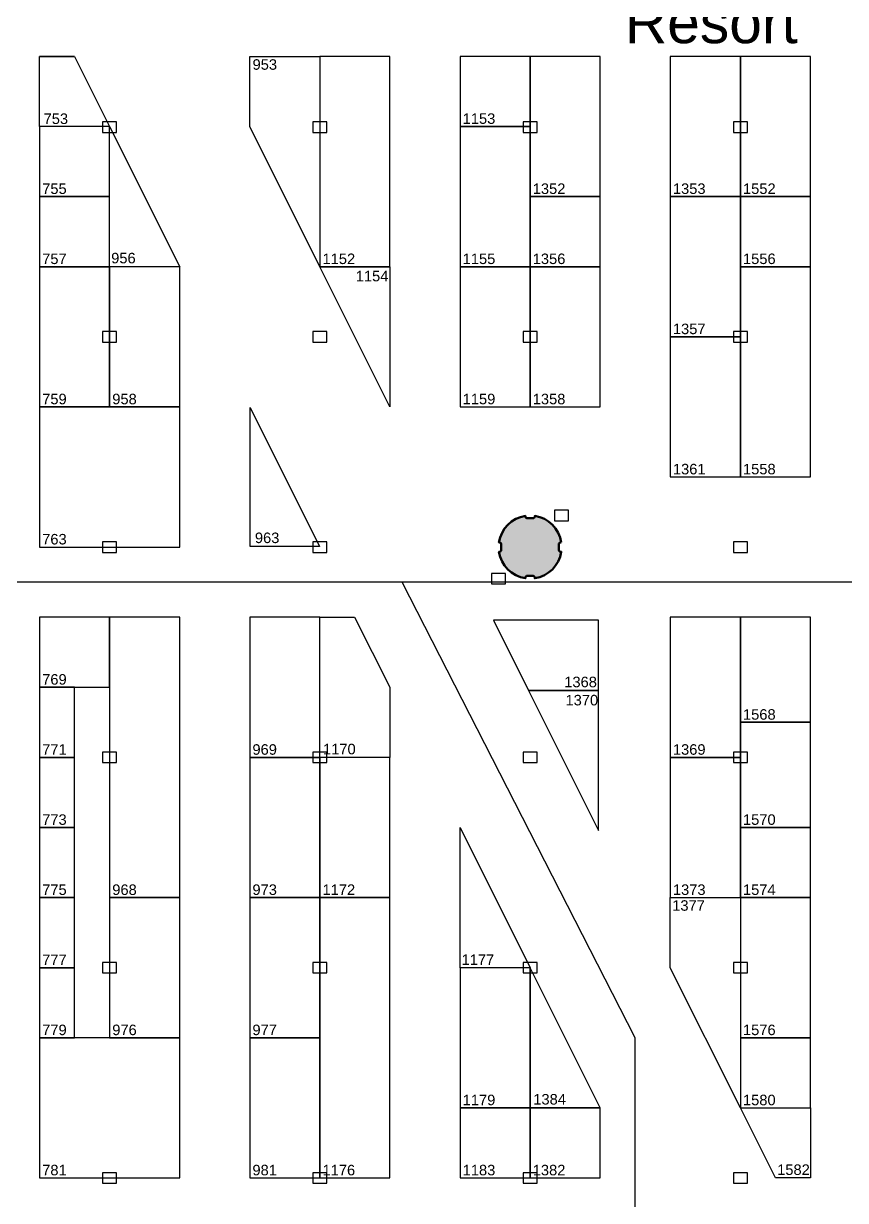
# Model space of a CAD drawing. Extents: x -2543 to 6312, y -522 to 14878.
# Drawn here: x 1053 to 2460, y 7281 to 9296 of the extents above; entities that cross this region are included whole.
import ezdxf

# ---------------------------------------------------------------- set-up
doc = ezdxf.new("R2010")
doc.units = 0
doc.header["$LTSCALE"] = 5000
for name, color, linetype in [('BoothNumber', 7, 'Continuous'), ('BoothOutLine', 7, 'Continuous'), ('DRAWINGLAYER', 7, 'Continuous'), ('show_xref', 7, 'Continuous')]:
    doc.layers.add(name, color=color, linetype=linetype)
doc.layers.add('OCCC Phase V$0$2020sc01$0$L01-west$0$S-CONC-COLS', color=7, linetype='Continuous', lineweight=50)
doc.layers.add('OCCC Phase V$0$2020sc01$0$L01-west$0$S-CONC-SHAD', color=253, linetype='Continuous', lineweight=20)
doc.styles.add('Arial&EBMS', font='Arial', dxfattribs={"height": 1})
doc.styles.add('Arial&EBMS&B', font='Arial', dxfattribs={"height": 1})

# ---------------------------------------------------------------- blocks, each defined once
blk = doc.blocks.new('OCCC Phase V$0$2020sc01$0$L01-west$0$c9')
at = {"layer": 'OCCC Phase V$0$2020sc01$0$L01-west$0$S-CONC-SHAD'}
h = blk.add_hatch(color=256, dxfattribs=at)
edge = h.paths.add_edge_path()
edge.add_arc((0, 0), 54, 8.5196, 81.4804)
edge.add_line((8, 53.4), (8, 51.4))
edge.add_line((8, 51.4), (6, 49.4))
edge.add_line((6, 49.4), (-6, 49.4))
edge.add_line((-6, 49.4), (-8, 51.4))
edge.add_line((-8, 51.4), (-8, 53.4))
edge.add_arc((0, 0), 54, 98.5196, 171.4804)
edge.add_line((-53.4, 8), (-51.4, 8))
edge.add_line((-51.4, 8), (-49.4, 6))
edge.add_line((-49.4, 6), (-49.4, -6))
edge.add_line((-49.4, -6), (-51.4, -8))
edge.add_line((-51.4, -8), (-53.4, -8))
edge.add_arc((0, 0), 54, 188.5196, 261.4804)
edge.add_line((-8, -53.4), (-8, -51.4))
edge.add_line((-8, -51.4), (-6, -49.4))
edge.add_line((-6, -49.4), (6, -49.4))
edge.add_line((6, -49.4), (8, -51.4))
edge.add_line((8, -51.4), (8, -53.4))
edge.add_arc((0, 0), 54, 278.5196, 351.4804)
edge.add_line((53.4, -8), (51.4, -8))
edge.add_line((51.4, -8), (49.4, -6))
edge.add_line((49.4, -6), (49.4, 6))
edge.add_line((49.4, 6), (51.4, 8))
edge.add_line((51.4, 8), (53.4, 8))
at = {"layer": 'OCCC Phase V$0$2020sc01$0$L01-west$0$S-CONC-COLS'}
blk.add_lwpolyline([(53.4, 8), (51.4, 8), (49.4, 6), (49.4, -6), (51.4, -8), (53.4, -8, -0.329561), (8, -53.4), (8, -51.4), (6, -49.4), (-6, -49.4), (-8, -51.4), (-8, -53.4, -0.329561), (-53.4, -8), (-51.4, -8), (-49.4, -6), (-49.4, 6), (-51.4, 8), (-53.4, 8, -0.329561), (-8, 53.4), (-8, 51.4), (-6, 49.4), (6, 49.4), (8, 51.4), (8, 53.4, -0.329561)], format="xyb", close=True, dxfattribs=at)
blk = doc.blocks.new('FACILITY_X0000198')
at = {"layer": 'show_xref', "color": 0}
for p, q in [((1212, 9127.8), (1188, 9127.8)), ((1188, 9127.8), (1188, 9109.8)), ((1212, 9109.8), (1212, 9127.8)), ((1212, 9127.8), (1212, 9127.8)), ((1572, 9127.8), (1548, 9127.8)), ((1548, 9127.8), (1548, 9109.8)), ((1572, 9109.8), (1572, 9127.8)), ((1572, 9127.8), (1572, 9127.8)), ((1932, 9127.8), (1908, 9127.8)), ((1908, 9127.8), (1908, 9109.8)), ((1932, 9109.8), (1932, 9127.8)), ((1932, 9127.8), (1932, 9127.8)), ((2292, 9127.8), (2268, 9127.8)), ((2268, 9127.8), (2268, 9109.8)), ((2292, 9109.8), (2292, 9127.8)), ((2292, 9127.8), (2292, 9127.8)), ((1188, 9109.8), (1212, 9109.8)), ((1548, 9109.8), (1572, 9109.8)), ((1908, 9109.8), (1932, 9109.8)), ((2268, 9109.8), (2292, 9109.8)), ((1212, 8769), (1188, 8769)), ((1188, 8769), (1188, 8751)), ((1212, 8751), (1212, 8769)), ((1212, 8769), (1212, 8769)), ((1572, 8769), (1548, 8769)), ((1548, 8769), (1548, 8751)), ((1572, 8751), (1572, 8769)), ((1572, 8769), (1572, 8769)), ((1932, 8769), (1908, 8769)), ((1908, 8769), (1908, 8751)), ((1932, 8751), (1932, 8769)), ((1932, 8769), (1932, 8769)), ((2292, 8769), (2268, 8769)), ((2268, 8769), (2268, 8751)), ((2292, 8751), (2292, 8769)), ((2292, 8769), (2292, 8769)), ((1188, 8751), (1212, 8751)), ((1548, 8751), (1572, 8751)), ((1908, 8751), (1932, 8751)), ((2268, 8751), (2292, 8751)), ((1986, 8463), (1962, 8463)), ((1962, 8463), (1962, 8445)), ((1986, 8445), (1986, 8463)), ((1986, 8463), (1986, 8463)), ((1962, 8445), (1986, 8445)), ((1212, 8409), (1188, 8409)), ((1188, 8409), (1188, 8391)), ((1212, 8391), (1212, 8409)), ((1212, 8409), (1212, 8409)), ((1572, 8409), (1548, 8409)), ((1548, 8409), (1548, 8391)), ((1572, 8391), (1572, 8409)), ((1572, 8409), (1572, 8409)), ((2292, 8409), (2268, 8409)), ((2268, 8409), (2268, 8391)), ((2292, 8391), (2292, 8409)), ((2292, 8409), (2292, 8409)), ((1188, 8391), (1212, 8391)), ((1548, 8391), (1572, 8391)), ((2268, 8391), (2292, 8391)), ((1878, 8355), (1854, 8355)), ((1854, 8355), (1854, 8337)), ((1878, 8337), (1878, 8355)), ((1878, 8355), (1878, 8355)), ((1854, 8337), (1878, 8337)), ((1212, 8049), (1188, 8049)), ((1188, 8049), (1188, 8031)), ((1212, 8031), (1212, 8049)), ((1212, 8049), (1212, 8049)), ((1572, 8049), (1548, 8049)), ((1548, 8049), (1548, 8031)), ((1572, 8031), (1572, 8049)), ((1572, 8049), (1572, 8049)), ((1932, 8049), (1908, 8049)), ((1908, 8049), (1908, 8031)), ((1932, 8031), (1932, 8049)), ((1932, 8049), (1932, 8049)), ((2292, 8049), (2268, 8049)), ((2268, 8049), (2268, 8031)), ((2292, 8031), (2292, 8049)), ((2292, 8049), (2292, 8049)), ((1188, 8031), (1212, 8031)), ((1548, 8031), (1572, 8031)), ((1908, 8031), (1932, 8031)), ((2268, 8031), (2292, 8031)), ((1212, 7689), (1188, 7689)), ((1188, 7689), (1188, 7671)), ((1212, 7671), (1212, 7689)), ((1212, 7689), (1212, 7689)), ((1572, 7689), (1548, 7689)), ((1548, 7689), (1548, 7671)), ((1572, 7671), (1572, 7689)), ((1572, 7689), (1572, 7689)), ((1932, 7689), (1908, 7689)), ((1908, 7689), (1908, 7671)), ((1932, 7671), (1932, 7689)), ((1932, 7689), (1932, 7689)), ((2292, 7689), (2268, 7689)), ((2268, 7689), (2268, 7671)), ((2292, 7671), (2292, 7689)), ((2292, 7689), (2292, 7689)), ((1188, 7671), (1212, 7671)), ((1548, 7671), (1572, 7671)), ((1908, 7671), (1932, 7671)), ((2268, 7671), (2292, 7671)), ((1212, 7329), (1188, 7329)), ((1188, 7329), (1188, 7311)), ((1212, 7311), (1212, 7329)), ((1212, 7329), (1212, 7329)), ((1572, 7329), (1548, 7329)), ((1548, 7329), (1548, 7311)), ((1572, 7311), (1572, 7329)), ((1572, 7329), (1572, 7329)), ((1932, 7329), (1908, 7329)), ((1908, 7329), (1908, 7311)), ((1932, 7311), (1932, 7329)), ((1932, 7329), (1932, 7329)), ((2292, 7329), (2268, 7329)), ((2268, 7329), (2268, 7311)), ((2292, 7311), (2292, 7329)), ((2292, 7329), (2292, 7329)), ((1188, 7311), (1212, 7311)), ((1548, 7311), (1572, 7311)), ((1908, 7311), (1932, 7311)), ((2268, 7311), (2292, 7311))]:
    blk.add_line(p, q, dxfattribs=at)
blk.add_blockref('OCCC Phase V$0$2020sc01$0$L01-west$0$c9', (1920, 8400), dxfattribs=at)

msp = doc.modelspace()

# ---------------------------------------------------------------- linework, layer by layer
at = {"layer": 'BoothOutLine'}
for points in [[(1080, 9240), (1139.64, 9240), (1200, 9120), (1080, 9120), (1080, 9240), (1139.64, 9240)], [(1560, 9240), (1560, 8880), (1440, 9120), (1440, 9240), (1560, 9240)], [(1560, 9240), (1560, 8880), (1680, 8880), (1680, 9240), (1560, 9240)], [(1800, 9240), (1800, 9120), (1920, 9120), (1920, 9240), (1800, 9240)], [(1920, 9240), (1920, 9000), (2040, 9000), (2040, 9240), (1920, 9240)], [(2160, 9240), (2160, 9000), (2280, 9000), (2280, 9240), (2160, 9240)], [(2280, 9240), (2280, 9000), (2400, 9000), (2400, 9240), (2280, 9240)], [(1080, 9120), (1080, 9000), (1200, 9000), (1200, 9120), (1080, 9120)], [(1200, 9120), (1320, 8880), (1200, 8880), (1200, 9120)], [(1800, 9120), (1800, 8880), (1920, 8880), (1920, 9120), (1800, 9120)], [(1080, 9000), (1080, 8880), (1200, 8880), (1200, 9000), (1080, 9000)], [(1920, 9000), (1920, 8880), (2040, 8880), (2040, 9000), (1920, 9000)], [(2160, 9000), (2160, 8760), (2280, 8760), (2280, 9000), (2160, 9000)], [(2280, 9000), (2280, 8880), (2400, 8880), (2400, 9000), (2280, 9000)], [(1080, 8880), (1080, 8640), (1200, 8640), (1200, 8880), (1080, 8880)], [(1200, 8880), (1200, 8640), (1320, 8640), (1320, 8880), (1200, 8880)], [(1560, 8880), (1680, 8880), (1680, 8640), (1560, 8880), (1680, 8880)], [(1800, 8880), (1800, 8640), (1920, 8640), (1920, 8880), (1800, 8880)], [(1920, 8880), (1920, 8640), (2040, 8640), (2040, 8880), (1920, 8880)], [(2280, 8880), (2280, 8520), (2400, 8520), (2400, 8880), (2280, 8880)], [(2160, 8760), (2160, 8520), (2280, 8520), (2280, 8760), (2160, 8760)], [(1080, 8640), (1080, 8400), (1320, 8400), (1320, 8640), (1080, 8640)], [(1440.6, 8638.8), (1559.4, 8401.2), (1440.6, 8401.2), (1440.6, 8638.8)], [(1080, 8280), (1080, 8160), (1200, 8160), (1200, 8280), (1080, 8280)], [(1200, 8280), (1200, 7800), (1320, 7800), (1320, 8280), (1200, 8280)], [(1440, 8280), (1440, 8040), (1560, 8040), (1560, 8280), (1440, 8280)], [(1560, 8280), (1619.52, 8280), (1680, 8160), (1680, 8040), (1560, 8040), (1560, 8280)], [(2037.32, 8154.64), (2037.334038, 8274.65382), (1857.32, 8274.64), (1917.32, 8154.64), (2037.32, 8154.64)], [(2160, 8280), (2160, 8040), (2280, 8040), (2280, 8280), (2160, 8280)], [(2280, 8280), (2280, 8100), (2400, 8100), (2400, 8280), (2280, 8280)], [(1080, 8160), (1080, 8040), (1140, 8040), (1140, 8160), (1080, 8160)], [(2037.32, 8154.64), (1917.32, 8154.64), (2037.32, 7914.64), (2037.32, 8154.64)], [(2280, 8100), (2280, 7920), (2400, 7920), (2400, 8100), (2280, 8100)], [(1080, 8040), (1080, 7920), (1140, 7920), (1140, 8040), (1080, 8040)], [(1440, 8040), (1440, 7800), (1560, 7800), (1560, 8040), (1440, 8040)], [(1560, 8040), (1560, 7800), (1680, 7800), (1680, 8040), (1560, 8040)], [(2160, 8040), (2160, 7800), (2280, 7800), (2280, 8040), (2160, 8040)], [(1080, 7920), (1080, 7800), (1140, 7800), (1140, 7920), (1080, 7920)], [(1800, 7920), (1920, 7680), (1800, 7680), (1800, 7920)], [(2280, 7920), (2280, 7800), (2400, 7800), (2400, 7920), (2280, 7920)], [(1080, 7800), (1080, 7680), (1140, 7680), (1140, 7800), (1080, 7800)], [(1200, 7800), (1200, 7560), (1320, 7560), (1320, 7800), (1200, 7800)], [(1440, 7800), (1440, 7560), (1560, 7560), (1560, 7800), (1440, 7800)], [(1560, 7800), (1560, 7320), (1680, 7320), (1680, 7800), (1560, 7800)], [(2160, 7800), (2280, 7800), (2280, 7440), (2160, 7680), (2160, 7800)], [(2280, 7800), (2280, 7560), (2400, 7560), (2400, 7800), (2280, 7800)], [(1080, 7680), (1080, 7560), (1140, 7560), (1140, 7680), (1080, 7680)], [(1800, 7680), (1800, 7440), (1920, 7440), (1920, 7680), (1800, 7680)], [(2040, 7440), (1920, 7680), (1920, 7440), (2040, 7440)], [(1080, 7560), (1080, 7320), (1320, 7320), (1320, 7560), (1080, 7560)], [(1440, 7560), (1440, 7320), (1560, 7320), (1560, 7560), (1440, 7560)], [(2280, 7560), (2280, 7440), (2400, 7440), (2400, 7560), (2280, 7560)], [(1800, 7440), (1800, 7320), (1920, 7320), (1920, 7440), (1800, 7440)], [(1920, 7440), (1920, 7320), (2040, 7320), (2040, 7440), (1920, 7440)], [(2400, 7320), (2340, 7320), (2280, 7440), (2400, 7440), (2400, 7320)]]:
    msp.add_lwpolyline(points, close=True, dxfattribs=at)
at = {"layer": 'DRAWINGLAYER', "color": 5, "true_color": 0x0000ff}
for p, q in [((6120, 8340), (-120, 8340)), ((2100, 7560), (1700.992207, 8340)), ((2100, 5400), (2100, 7560))]:
    msp.add_line(p, q, dxfattribs=at)

# ---------------------------------------------------------------- block references
msp.add_blockref('FACILITY_X0000198', (0, 0))

# ---------------------------------------------------------------- texts
at = {"layer": 'BoothNumber', "style": 'Arial&EBMS'}
for s, p in [('953', (1444.727915, 9217.106822)), ('753', (1086.921505, 9124.264665)), ('1153', (1804.5, 9124.5)), ('755', (1084.5, 9004.5)), ('1352', (1924.5, 9004.5)), ('1353', (2164.5, 9004.5)), ('1552', (2284.5, 9004.5)), ('757', (1084.5, 8884.5)), ('956', (1202.628975, 8885.724382)), ('1152', (1564.5, 8884.5)), ('1155', (1804.5, 8884.5)), ('1356', (1924.5, 8884.5)), ('1556', (2284.5, 8884.5)), ('1154', (1621.431272, 8854.959738)), ('1357', (2164.5, 8764.5)), ('759', (1084.5, 8644.5)), ('958', (1204.5, 8644.5)), ('1159', (1804.5, 8644.5)), ('1358', (1924.5, 8644.5)), ('1361', (2164.5, 8524.5)), ('1558', (2284.5, 8524.5)), ('763', (1084.5, 8404.5)), ('963', (1448.743887, 8406.832167)), ('769', (1084.5, 8164.5)), ('1368', (1978.463723, 8160.106393)), ('1370', (1980.585018, 8128.995526)), ('1568', (2284.5, 8104.5)), ('771', (1084.5, 8044.5)), ('969', (1444.5, 8044.5)), ('1170', (1565.40269, 8045.241688)), ('1369', (2164.5, 8044.5)), ('773', (1084.5, 7924.5)), ('1570', (2284.5, 7924.5)), ('775', (1084.5, 7804.5)), ('968', (1204.5, 7804.5)), ('973', (1444.5, 7804.5)), ('1172', (1564.5, 7804.5)), ('1373', (2164.5, 7804.5)), ('1574', (2284.5, 7804.5)), ('1377', (2163.328622, 7777.420495)), ('777', (1084.5, 7684.5)), ('1177', (1802.628975, 7684.791519)), ('779', (1084.5, 7564.5)), ('976', (1204.5, 7564.5)), ('977', (1444.5, 7564.5)), ('1576', (2284.5, 7564.5)), ('1179', (1804.5, 7444.5)), ('1384', (1925.427562, 7445.724382)), ('1580', (2284.5, 7444.5)), ('781', (1084.5, 7324.5)), ('981', (1444.5, 7324.5)), ('1176', (1564.5, 7324.5)), ('1183', (1804.5, 7324.5)), ('1382', (1924.5, 7324.5)), ('1582', (2343.031802, 7325.194346))]:
    msp.add_text(s, height=18, dxfattribs=at).set_placement(p)
at = {"layer": 'DRAWINGLAYER', "color": 5, "true_color": 0x0000ff, "style": 'Arial&EBMS&B'}
msp.add_text('Resort', height=72, dxfattribs=at).set_placement((2082.10856, 9262.579489))

doc.saveas('drawing.dxf')
